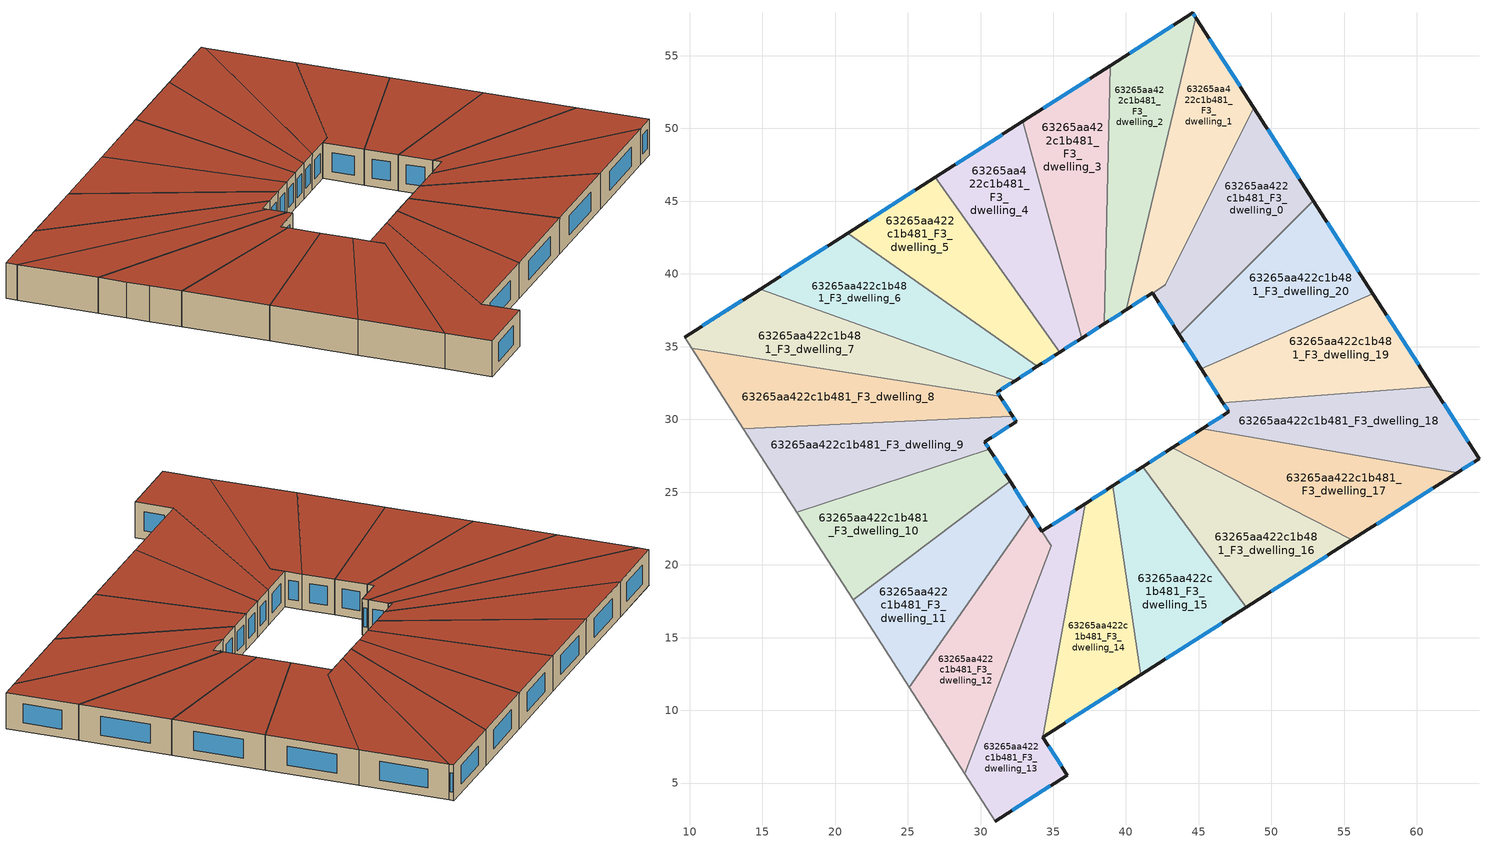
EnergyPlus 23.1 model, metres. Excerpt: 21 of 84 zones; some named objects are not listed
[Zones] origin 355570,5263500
63265aa422c1b481_F3_dwelling_0
 floor to 63265aa422c1b481_F2_dwelling_0 (EU_floor_Construction): 48.77,51.43 52.87,45.04 43.66,35.83 41.83,38.69 42.69,39.24 z9
 wall outside (EU_wall_Construction): 52.87,45.04 48.77,51.43 / 41.83,38.69 43.66,35.83 z9:12
 wall to 63265aa422c1b481_F3_dwelling_20 (EU_wall_Construction): 43.66,35.83 52.87,45.04 z9:12
 wall to 63265aa422c1b481_F3_dwelling_1 (EU_wall_Construction): 42.69,39.24 41.83,38.69 / 48.77,51.43 42.7,39.24 z9:12
 window (EU_Window_Construction): 51.91,46.54 49.73,49.93 / 42.26,38.02 43.23,36.5 z9.7:11.3
 roof outside (EU_roof_Construction): 52.87,45.04 48.77,51.43 42.69,39.24 41.83,38.69 43.66,35.83 z12
63265aa422c1b481_F3_dwelling_1
 floor to 63265aa422c1b481_F2_dwelling_1 (EU_floor_Construction): 44.81,57.61 48.77,51.43 42.69,39.24 40.02,37.53 z9
 wall outside (EU_wall_Construction): 48.77,51.43 44.81,57.61 / 40.02,37.53 41.83,38.69 z9:12
 wall to 63265aa422c1b481_F3_dwelling_2 (EU_wall_Construction): 44.81,57.61 40.02,37.53 z9:12
 window (EU_Window_Construction): 47.84,52.88 45.74,56.16 / 40.45,37.8 41.41,38.42 z9.7:11.3
 roof outside (EU_roof_Construction): 42.69,39.24 48.77,51.43 44.81,57.61 40.02,37.53 z12
63265aa422c1b481_F3_dwelling_10
 floor to 63265aa422c1b481_F2_dwelling_10 (EU_floor_Construction): 30.6,27.96 32.03,25.74 21.25,17.59 17.38,23.61 z9
 wall outside (EU_wall_Construction): 32.03,25.74 30.6,27.96 z9:12
 wall adiabatic (EU_wall_Construction): 17.38,23.61 21.25,17.59 z9:12
 wall to 63265aa422c1b481_F3_dwelling_9 (EU_wall_Construction): 30.6,27.96 17.38,23.61 z9:12
 wall to 63265aa422c1b481_F3_dwelling_11 (EU_wall_Construction): 21.25,17.59 32.03,25.74 z9:12
 window (EU_Window_Construction): 31.69,26.26 30.93,27.44 z9.7:11.3
 roof outside (EU_roof_Construction): 32.03,25.74 30.6,27.96 17.38,23.61 21.25,17.59 z12
63265aa422c1b481_F3_dwelling_11
 floor to 63265aa422c1b481_F2_dwelling_11 (EU_floor_Construction): 32.03,25.74 33.46,23.52 25.11,11.57 21.25,17.59 z9
 wall outside (EU_wall_Construction): 33.46,23.52 32.03,25.74 z9:12
 wall adiabatic (EU_wall_Construction): 21.25,17.59 25.11,11.57 z9:12
 wall to 63265aa422c1b481_F3_dwelling_12 (EU_wall_Construction): 25.11,11.57 33.46,23.52 z9:12
 window (EU_Window_Construction): 33.12,24.04 32.36,25.22 z9.7:11.3
 roof outside (EU_roof_Construction): 25.11,11.57 33.46,23.52 32.03,25.74 21.25,17.59 z12
63265aa422c1b481_F3_dwelling_12
 floor to 63265aa422c1b481_F2_dwelling_12 (EU_floor_Construction): 34.22,22.32 34.86,21.32 28.92,5.64 25.11,11.57 33.46,23.52 z9
 wall outside (EU_wall_Construction): 34.22,22.32 33.46,23.52 z9:12
 wall adiabatic (EU_wall_Construction): 25.11,11.57 28.92,5.64 z9:12
 wall to 63265aa422c1b481_F3_dwelling_13 (EU_wall_Construction): 28.92,5.64 34.86,21.32 34.22,22.32 z9:12
 window (EU_Window_Construction): 34.04,22.6 33.64,23.24 z9.7:11.3
 roof outside (EU_roof_Construction): 28.92,5.64 34.86,21.32 34.22,22.32 33.46,23.52 25.11,11.57 z12
63265aa422c1b481_F3_dwelling_13
 floor to 63265aa422c1b481_F2_dwelling_13 (EU_floor_Construction): 37.2,24.22 34.27,8.16 34.28,8.16 35.97,5.55 31.01,2.38 28.92,5.64 34.86,21.33 34.22,22.32 z9
 wall outside (EU_wall_Construction): 31.01,2.38 35.97,5.55 34.28,8.16 / 37.2,24.22 34.22,22.32 z9:12
 wall adiabatic (EU_wall_Construction): 28.92,5.64 31.01,2.38 z9:12
 wall to 63265aa422c1b481_F3_dwelling_14 (EU_wall_Construction): 34.27,8.16 37.2,24.22 / 34.27,8.16 34.28,8.17 z9:12
 window (EU_Window_Construction): 35.57,6.16 34.68,7.55 / 32.18,3.13 34.8,4.81 / 36.5,23.77 34.92,22.76 z9.7:11.3
 roof outside (EU_roof_Construction): 35.97,5.55 34.28,8.17 34.27,8.16 37.2,24.22 34.22,22.32 34.86,21.33 28.92,5.64 31.01,2.38 z12
63265aa422c1b481_F3_dwelling_14
 floor to 63265aa422c1b481_F2_dwelling_14 (EU_floor_Construction): 39.1,25.43 41.02,12.46 34.28,8.17 34.27,8.16 37.2,24.22 z9
 wall outside (EU_wall_Construction): 34.28,8.17 41.02,12.46 / 39.1,25.43 37.2,24.22 z9:12
 wall to 63265aa422c1b481_F3_dwelling_15 (EU_wall_Construction): 41.02,12.46 39.1,25.43 z9:12
 window (EU_Window_Construction): 35.86,9.17 39.43,11.45 / 38.65,25.14 37.64,24.5 z9.7:11.3
 roof outside (EU_roof_Construction): 41.02,12.46 39.1,25.43 37.2,24.22 34.27,8.16 34.28,8.17 z12
63265aa422c1b481_F3_dwelling_15
 floor to 63265aa422c1b481_F2_dwelling_15 (EU_floor_Construction): 41.14,26.73 48.27,17.09 41.02,12.46 39.1,25.43 z9
 wall outside (EU_wall_Construction): 41.14,26.73 39.1,25.43 / 41.02,12.46 48.27,17.09 z9:12
 wall to 63265aa422c1b481_F3_dwelling_16 (EU_wall_Construction): 48.27,17.09 41.14,26.73 z9:12
 window (EU_Window_Construction): 40.66,26.43 39.58,25.74 / 42.72,13.55 46.57,16 z9.7:11.3
 roof outside (EU_roof_Construction): 48.27,17.09 41.14,26.73 39.1,25.43 41.02,12.46 z12
63265aa422c1b481_F3_dwelling_16
 floor to 63265aa422c1b481_F2_dwelling_16 (EU_floor_Construction): 55.53,21.72 48.27,17.09 41.14,26.73 43.19,28.04 z9
 wall outside (EU_wall_Construction): 43.19,28.04 41.14,26.73 / 48.27,17.09 55.53,21.72 z9:12
 wall to 63265aa422c1b481_F3_dwelling_17 (EU_wall_Construction): 55.53,21.72 43.19,28.04 z9:12
 window (EU_Window_Construction): 42.71,27.73 41.62,27.04 / 49.97,18.17 53.82,20.63 z9.7:11.3
 roof outside (EU_roof_Construction): 55.53,21.72 43.19,28.04 41.14,26.73 48.27,17.09 z12
63265aa422c1b481_F3_dwelling_17
 floor to 63265aa422c1b481_F2_dwelling_17 (EU_floor_Construction): 62.78,26.34 55.53,21.72 43.19,28.04 45.23,29.34 z9
 wall outside (EU_wall_Construction): 45.23,29.34 43.19,28.04 / 55.53,21.72 62.78,26.34 z9:12
 wall to 63265aa422c1b481_F3_dwelling_18 (EU_wall_Construction): 62.78,26.34 45.23,29.34 z9:12
 window (EU_Window_Construction): 44.75,29.04 43.67,28.34 / 57.23,22.8 61.08,25.26 z9.7:11.3
 roof outside (EU_roof_Construction): 62.78,26.34 45.23,29.34 43.19,28.04 55.53,21.72 z12
63265aa422c1b481_F3_dwelling_18
 floor to 63265aa422c1b481_F2_dwelling_18 (EU_floor_Construction): 61.08,32.26 64.27,27.29 62.78,26.34 45.23,29.34 47.08,30.52 46.67,31.16 z9
 wall outside (EU_wall_Construction): 46.67,31.16 47.08,30.52 45.23,29.34 / 62.78,26.34 64.27,27.29 61.08,32.26 z9:12
 wall to 63265aa422c1b481_F3_dwelling_19 (EU_wall_Construction): 61.08,32.26 46.67,31.16 z9:12
 window (EU_Window_Construction): 46.64,30.24 45.67,29.62 / 46.76,31.01 46.98,30.67 / 63.52,28.46 61.83,31.09 / 63.13,26.57 63.92,27.07 z9.7:11.3
 roof outside (EU_roof_Construction): 64.27,27.29 61.08,32.26 46.67,31.16 47.08,30.52 45.23,29.34 62.78,26.34 z12
63265aa422c1b481_F3_dwelling_19
 floor to 63265aa422c1b481_F2_dwelling_19 (EU_floor_Construction): 56.97,38.65 61.08,32.26 46.67,31.16 45.17,33.5 z9
 wall outside (EU_wall_Construction): 45.17,33.5 46.67,31.16 / 61.08,32.26 56.97,38.65 z9:12
 wall to 63265aa422c1b481_F3_dwelling_20 (EU_wall_Construction): 56.97,38.65 45.17,33.5 z9:12
 window (EU_Window_Construction): 45.52,32.95 46.32,31.71 / 60.11,33.76 57.94,37.15 z9.7:11.3
 roof outside (EU_roof_Construction): 61.08,32.26 56.97,38.65 45.17,33.5 46.67,31.16 z12
63265aa422c1b481_F3_dwelling_2
 floor to 63265aa422c1b481_F2_dwelling_2 (EU_floor_Construction): 44.59,57.95 44.81,57.61 40.02,37.53 38.49,36.56 38.92,54.33 z9
 wall outside (EU_wall_Construction): 38.49,36.56 40.02,37.53 / 44.81,57.61 44.59,57.95 38.92,54.33 z9:12
 wall to 63265aa422c1b481_F3_dwelling_3 (EU_wall_Construction): 38.92,54.33 38.49,36.56 z9:12
 window (EU_Window_Construction): 38.85,36.79 39.66,37.3 / 43.26,57.1 40.25,55.18 / 44.76,57.69 44.64,57.87 z9.7:11.3
 roof outside (EU_roof_Construction): 40.02,37.53 44.81,57.61 44.59,57.95 38.92,54.33 38.49,36.56 z12
63265aa422c1b481_F3_dwelling_20
 floor to 63265aa422c1b481_F2_dwelling_20 (EU_floor_Construction): 52.87,45.04 56.97,38.65 45.17,33.5 43.66,35.83 z9
 wall outside (EU_wall_Construction): 43.66,35.83 45.17,33.5 / 56.97,38.65 52.87,45.04 z9:12
 window (EU_Window_Construction): 44.02,35.29 44.81,34.05 / 56.01,40.15 53.84,43.54 z9.7:11.3
 roof outside (EU_roof_Construction): 56.97,38.65 52.87,45.04 43.66,35.83 45.17,33.5 z12
63265aa422c1b481_F3_dwelling_3
 floor to 63265aa422c1b481_F2_dwelling_3 (EU_floor_Construction): 38.92,54.33 38.49,36.56 36.96,35.59 32.9,50.49 z9
 wall outside (EU_wall_Construction): 36.97,35.59 38.49,36.56 / 38.92,54.33 32.9,50.49 z9:12
 wall to 63265aa422c1b481_F3_dwelling_4 (EU_wall_Construction): 32.9,50.49 36.96,35.59 z9:12
 window (EU_Window_Construction): 37.32,35.81 38.13,36.33 / 37.5,53.42 34.31,51.39 z9.7:11.3
 roof outside (EU_roof_Construction): 38.49,36.56 38.92,54.33 32.9,50.49 36.97,35.59 z12
63265aa422c1b481_F3_dwelling_4
 floor to 63265aa422c1b481_F2_dwelling_4 (EU_floor_Construction): 32.9,50.49 36.96,35.59 35.44,34.61 26.88,46.64 z9
 wall outside (EU_wall_Construction): 35.44,34.61 36.97,35.59 / 32.9,50.49 26.88,46.64 z9:12
 wall to 63265aa422c1b481_F3_dwelling_5 (EU_wall_Construction): 26.88,46.64 35.44,34.61 z9:12
 window (EU_Window_Construction): 35.8,34.84 36.61,35.36 / 31.49,49.58 28.29,47.55 z9.7:11.3
 roof outside (EU_roof_Construction): 36.97,35.59 32.9,50.49 26.88,46.64 35.44,34.61 z12
63265aa422c1b481_F3_dwelling_5
 floor to 63265aa422c1b481_F2_dwelling_5 (EU_floor_Construction): 26.88,46.64 35.44,34.61 33.91,33.64 20.86,42.8 z9
 wall outside (EU_wall_Construction): 33.91,33.64 35.44,34.61 / 26.88,46.64 20.86,42.8 z9:12
 wall to 63265aa422c1b481_F3_dwelling_6 (EU_wall_Construction): 20.86,42.8 33.91,33.64 z9:12
 window (EU_Window_Construction): 34.27,33.87 35.08,34.38 / 25.47,45.74 22.28,43.7 z9.7:11.3
 roof outside (EU_roof_Construction): 35.44,34.61 26.88,46.64 20.86,42.8 33.91,33.64 z12
63265aa422c1b481_F3_dwelling_6
 floor to 63265aa422c1b481_F2_dwelling_6 (EU_floor_Construction): 33.91,33.64 32.38,32.66 14.84,38.96 20.86,42.8 z9
 wall outside (EU_wall_Construction): 32.38,32.66 33.91,33.64 / 20.86,42.8 14.84,38.96 z9:12
 wall to 63265aa422c1b481_F3_dwelling_7 (EU_wall_Construction): 14.84,38.96 32.38,32.66 z9:12
 window (EU_Window_Construction): 32.74,32.89 33.55,33.41 / 19.45,41.9 16.26,39.86 z9.7:11.3
 roof outside (EU_roof_Construction): 33.91,33.64 20.86,42.8 14.84,38.96 32.38,32.66 z12
63265aa422c1b481_F3_dwelling_7
 floor to 63265aa422c1b481_F2_dwelling_7 (EU_floor_Construction): 32.38,32.66 31.15,31.88 31.33,31.61 10.14,34.89 9.65,35.65 14.84,38.96 z9
 wall outside (EU_wall_Construction): 31.33,31.61 31.15,31.88 32.38,32.66 / 14.84,38.96 9.65,35.65 z9:12
 wall adiabatic (EU_wall_Construction): 9.65,35.65 10.14,34.89 z9:12
 wall to 63265aa422c1b481_F3_dwelling_8 (EU_wall_Construction): 10.14,34.89 31.33,31.61 z9:12
 window (EU_Window_Construction): 31.44,32.06 32.09,32.48 / 31.29,31.67 31.19,31.82 / 13.63,38.18 10.87,36.43 z9.7:11.3
 roof outside (EU_roof_Construction): 31.33,31.61 31.15,31.88 32.38,32.66 14.84,38.96 9.65,35.65 10.14,34.89 z12
63265aa422c1b481_F3_dwelling_8
 floor to 63265aa422c1b481_F2_dwelling_8 (EU_floor_Construction): 31.33,31.61 32.21,30.23 13.7,29.35 10.14,34.89 z9
 wall outside (EU_wall_Construction): 32.21,30.23 31.33,31.61 z9:12
 wall adiabatic (EU_wall_Construction): 10.14,34.89 13.71,29.35 z9:12
 wall to 63265aa422c1b481_F3_dwelling_9 (EU_wall_Construction): 13.7,29.35 32.21,30.23 z9:12
 window (EU_Window_Construction): 32,30.55 31.53,31.28 z9.7:11.3
 roof outside (EU_roof_Construction): 32.21,30.23 31.33,31.61 10.14,34.89 13.71,29.35 z12
63265aa422c1b481_F3_dwelling_9
 floor to 63265aa422c1b481_F2_dwelling_9 (EU_floor_Construction): 32.21,30.23 32.45,29.85 30.28,28.45 30.6,27.96 17.38,23.61 15.96,25.83 14.94,27.42 13.7,29.35 z9
 wall outside (EU_wall_Construction): 30.6,27.96 30.28,28.45 32.45,29.85 32.21,30.23 z9:12
 wall adiabatic (EU_wall_Construction): 13.71,29.35 14.94,27.42 15.96,25.83 17.38,23.61 z9:12
 window (EU_Window_Construction): 32.39,29.94 32.27,30.14 / 30.79,28.78 31.94,29.52 / 30.53,28.08 30.36,28.34 z9.7:11.3
 roof outside (EU_roof_Construction): 30.6,27.96 30.28,28.45 32.45,29.85 32.21,30.23 13.71,29.35 14.94,27.42 15.96,25.83 17.38,23.61 z12
[Building]
EU S2 Campaign: North Axis=0; Terrain=City; Solar Distribution=FullExterior
[Site:Location]
Budapest.Ferenc.Liszt.Intl.AP: Latitude=47.437; Longitude=19.256; Time Zone=1; Elevation=185
[SizingPeriod:WeatherFileDays]
AnnualSizingPeriod: Begin Month=1; Begin Day of Month=1; End Month=12; End Day of Month=31; Day of Week for Start Day=Monday; Use Weather File Daylight Saving Period=No; Use Weather File Rain and Snow Indicators=No
[MATERIAL]
EU_InternalMass_Material: Roughness=MediumRough; Thickness=0.1; Conductivity=1; Density=1800; Specific Heat=900; Thermal Absorptance=0.9; Solar Absorptance=0.7; Visible Absorptance=0.7
[MATERIAL:NOMASS] Roughness=MediumRough; Thermal Absorptance=0.9; Solar Absorptance=0.7; Visible Absorptance=0.7
Name | Thermal Resistance
EU_wall_NoMass | 0.832559
EU_roof_NoMass | 1.39638
EU_floor_NoMass | 0.872794
[WINDOWMATERIAL:SIMPLEGLAZINGSYSTEM]
EU_Window_SimpleGlazing: UFactor=2.79869; Solar Heat Gain Coefficient=0.75; Visible Transmittance=0.75
[CONSTRUCTION]
EU_wall_Construction: EU_wall_NoMass
EU_roof_Construction: EU_roof_NoMass
EU_floor_Construction: EU_floor_NoMass
EU_Window_Construction: EU_Window_SimpleGlazing
EU_InternalMass_Construction: EU_InternalMass_Material
[ZONE] Type=1; Multiplier=1; Ceiling Height=autocalculate; Floor Area=autocalculate; Part of Total Floor Area=Yes
Name | Volume
63265aa422c1b481_F3_dwelling_0 | 198.924
63265aa422c1b481_F3_dwelling_1 | 197.02
63265aa422c1b481_F3_dwelling_10 | 197.993
63265aa422c1b481_F3_dwelling_11; 63265aa422c1b481_F3_dwelling_2; 63265aa422c1b481_F3_dwelling_4 | 197.985
63265aa422c1b481_F3_dwelling_12 | 195.129
63265aa422c1b481_F3_dwelling_13 | 214.574
63265aa422c1b481_F3_dwelling_14 | 184.165
63265aa422c1b481_F3_dwelling_15 | 197.976
63265aa422c1b481_F3_dwelling_16 | 198.018
63265aa422c1b481_F3_dwelling_17 | 197.974
63265aa422c1b481_F3_dwelling_18 | 197.997
63265aa422c1b481_F3_dwelling_19 | 197.949
63265aa422c1b481_F3_dwelling_20 | 197.999
63265aa422c1b481_F3_dwelling_3 | 197.994
63265aa422c1b481_F3_dwelling_5 | 197.982
63265aa422c1b481_F3_dwelling_6 | 198.004
63265aa422c1b481_F3_dwelling_7 | 197.967
63265aa422c1b481_F3_dwelling_8 | 197.989
63265aa422c1b481_F3_dwelling_9 | 197.981
[INTERNALMASS] Construction=EU_InternalMass_Construction
Name | Zone or ZoneList | Surface Area
63265aa422c1b481_F3_dwelling_0_EU_InternalMass | 63265aa422c1b481_F3_dwelling_0 | 66.3074
63265aa422c1b481_F3_dwelling_1_EU_InternalMass | 63265aa422c1b481_F3_dwelling_1 | 65.6717
63265aa422c1b481_F3_dwelling_2_EU_InternalMass | 63265aa422c1b481_F3_dwelling_2 | 65.9951
63265aa422c1b481_F3_dwelling_3_EU_InternalMass | 63265aa422c1b481_F3_dwelling_3 | 65.9982
63265aa422c1b481_F3_dwelling_4_EU_InternalMass | 63265aa422c1b481_F3_dwelling_4 | 65.9948
63265aa422c1b481_F3_dwelling_5_EU_InternalMass | 63265aa422c1b481_F3_dwelling_5 | 65.994
63265aa422c1b481_F3_dwelling_6_EU_InternalMass | 63265aa422c1b481_F3_dwelling_6 | 66.0013
63265aa422c1b481_F3_dwelling_7_EU_InternalMass | 63265aa422c1b481_F3_dwelling_7 | 65.989
63265aa422c1b481_F3_dwelling_8_EU_InternalMass | 63265aa422c1b481_F3_dwelling_8 | 65.9962
63265aa422c1b481_F3_dwelling_9_EU_InternalMass | 63265aa422c1b481_F3_dwelling_9 | 65.994
63265aa422c1b481_F3_dwelling_10_EU_InternalMass | 63265aa422c1b481_F3_dwelling_10 | 65.9976
63265aa422c1b481_F3_dwelling_11_EU_InternalMass | 63265aa422c1b481_F3_dwelling_11 | 65.995
63265aa422c1b481_F3_dwelling_12_EU_InternalMass | 63265aa422c1b481_F3_dwelling_12 | 65.0457
63265aa422c1b481_F3_dwelling_13_EU_InternalMass | 63265aa422c1b481_F3_dwelling_13 | 71.5251
63265aa422c1b481_F3_dwelling_14_EU_InternalMass | 63265aa422c1b481_F3_dwelling_14 | 61.4068
63265aa422c1b481_F3_dwelling_15_EU_InternalMass | 63265aa422c1b481_F3_dwelling_15 | 65.992
63265aa422c1b481_F3_dwelling_16_EU_InternalMass | 63265aa422c1b481_F3_dwelling_16 | 66.0059
63265aa422c1b481_F3_dwelling_17_EU_InternalMass | 63265aa422c1b481_F3_dwelling_17 | 65.9913
63265aa422c1b481_F3_dwelling_18_EU_InternalMass | 63265aa422c1b481_F3_dwelling_18 | 65.999
63265aa422c1b481_F3_dwelling_19_EU_InternalMass | 63265aa422c1b481_F3_dwelling_19 | 65.9831
63265aa422c1b481_F3_dwelling_20_EU_InternalMass | 63265aa422c1b481_F3_dwelling_20 | 65.9996
[OTHEREQUIPMENT] Fuel Type=Electricity; Design Level Calculation Method=Watts/Area; Power per Zone Floor Area=1; Fraction Latent=0; Fraction Radiant=0; Fraction Lost=0; Carbon Dioxide Generation Rate=0; EndUse Subcategory=EU_Step8_InternalGains
Name | Zone or ZoneList or Space or SpaceList | Schedule
EU_Step8_InternalGain_63265aa422c1b481_F3_dwelling_0_f000 | 63265aa422c1b481_F3_dwelling_0 | EU_Step8_GainSchedule_63265aa422c1b481_F3_dwelling_0_f000
EU_Step8_InternalGain_63265aa422c1b481_F3_dwelling_1_f000 | 63265aa422c1b481_F3_dwelling_1 | EU_Step8_GainSchedule_63265aa422c1b481_F3_dwelling_1_f000
EU_Step8_InternalGain_63265aa422c1b481_F3_dwelling_2_f000 | 63265aa422c1b481_F3_dwelling_2 | EU_Step8_GainSchedule_63265aa422c1b481_F3_dwelling_2_f000
EU_Step8_InternalGain_63265aa422c1b481_F3_dwelling_3_f000 | 63265aa422c1b481_F3_dwelling_3 | EU_Step8_GainSchedule_63265aa422c1b481_F3_dwelling_3_f000
EU_Step8_InternalGain_63265aa422c1b481_F3_dwelling_4_f000 | 63265aa422c1b481_F3_dwelling_4 | EU_Step8_GainSchedule_63265aa422c1b481_F3_dwelling_4_f000
EU_Step8_InternalGain_63265aa422c1b481_F3_dwelling_5_f000 | 63265aa422c1b481_F3_dwelling_5 | EU_Step8_GainSchedule_63265aa422c1b481_F3_dwelling_5_f000
EU_Step8_InternalGain_63265aa422c1b481_F3_dwelling_6_f000 | 63265aa422c1b481_F3_dwelling_6 | EU_Step8_GainSchedule_63265aa422c1b481_F3_dwelling_6_f000
EU_Step8_InternalGain_63265aa422c1b481_F3_dwelling_7_f000 | 63265aa422c1b481_F3_dwelling_7 | EU_Step8_GainSchedule_63265aa422c1b481_F3_dwelling_7_f000
EU_Step8_InternalGain_63265aa422c1b481_F3_dwelling_8_f000 | 63265aa422c1b481_F3_dwelling_8 | EU_Step8_GainSchedule_63265aa422c1b481_F3_dwelling_8_f000
EU_Step8_InternalGain_63265aa422c1b481_F3_dwelling_9_f000 | 63265aa422c1b481_F3_dwelling_9 | EU_Step8_GainSchedule_63265aa422c1b481_F3_dwelling_9_f000
EU_Step8_InternalGain_63265aa422c1b481_F3_dwelling_10_f000 | 63265aa422c1b481_F3_dwelling_10 | EU_Step8_GainSchedule_63265aa422c1b481_F3_dwelling_10_f000
EU_Step8_InternalGain_63265aa422c1b481_F3_dwelling_11_f000 | 63265aa422c1b481_F3_dwelling_11 | EU_Step8_GainSchedule_63265aa422c1b481_F3_dwelling_11_f000
EU_Step8_InternalGain_63265aa422c1b481_F3_dwelling_12_f000 | 63265aa422c1b481_F3_dwelling_12 | EU_Step8_GainSchedule_63265aa422c1b481_F3_dwelling_12_f000
EU_Step8_InternalGain_63265aa422c1b481_F3_dwelling_13_f000 | 63265aa422c1b481_F3_dwelling_13 | EU_Step8_GainSchedule_63265aa422c1b481_F3_dwelling_13_f000
EU_Step8_InternalGain_63265aa422c1b481_F3_dwelling_14_f000 | 63265aa422c1b481_F3_dwelling_14 | EU_Step8_GainSchedule_63265aa422c1b481_F3_dwelling_14_f000
EU_Step8_InternalGain_63265aa422c1b481_F3_dwelling_15_f000 | 63265aa422c1b481_F3_dwelling_15 | EU_Step8_GainSchedule_63265aa422c1b481_F3_dwelling_15_f000
EU_Step8_InternalGain_63265aa422c1b481_F3_dwelling_16_f000 | 63265aa422c1b481_F3_dwelling_16 | EU_Step8_GainSchedule_63265aa422c1b481_F3_dwelling_16_f000
EU_Step8_InternalGain_63265aa422c1b481_F3_dwelling_17_f000 | 63265aa422c1b481_F3_dwelling_17 | EU_Step8_GainSchedule_63265aa422c1b481_F3_dwelling_17_f000
EU_Step8_InternalGain_63265aa422c1b481_F3_dwelling_18_f000 | 63265aa422c1b481_F3_dwelling_18 | EU_Step8_GainSchedule_63265aa422c1b481_F3_dwelling_18_f000
EU_Step8_InternalGain_63265aa422c1b481_F3_dwelling_19_f000 | 63265aa422c1b481_F3_dwelling_19 | EU_Step8_GainSchedule_63265aa422c1b481_F3_dwelling_19_f000
EU_Step8_InternalGain_63265aa422c1b481_F3_dwelling_20_f000 | 63265aa422c1b481_F3_dwelling_20 | EU_Step8_GainSchedule_63265aa422c1b481_F3_dwelling_20_f000
[ZONEVENTILATION:DESIGNFLOWRATE] Schedule=EU_AlwaysOn; Design Flow Rate Calculation Method=AirChanges/Hour; Air Changes per Hour=0.475469; Ventilation Type=Natural; Fan Pressure Rise=0; Fan Total Efficiency=1; Constant Term Coefficient=1; Temperature Term Coefficient=0; Velocity Term Coefficient=0; Velocity Squared Term Coefficient=0; Minimum Indoor Temperature=-100; Maximum Indoor Temperature=100; Delta Temperature=-100; Minimum Outdoor Temperature=-100; Maximum Outdoor Temperature=100; Maximum Wind Speed=40
Name | Zone or ZoneList or Space or SpaceList
EU_ConstantAir_63265aa422c1b481_F3_dwelling_0 | 63265aa422c1b481_F3_dwelling_0
EU_ConstantAir_63265aa422c1b481_F3_dwelling_1 | 63265aa422c1b481_F3_dwelling_1
EU_ConstantAir_63265aa422c1b481_F3_dwelling_2 | 63265aa422c1b481_F3_dwelling_2
EU_ConstantAir_63265aa422c1b481_F3_dwelling_3 | 63265aa422c1b481_F3_dwelling_3
EU_ConstantAir_63265aa422c1b481_F3_dwelling_4 | 63265aa422c1b481_F3_dwelling_4
EU_ConstantAir_63265aa422c1b481_F3_dwelling_5 | 63265aa422c1b481_F3_dwelling_5
EU_ConstantAir_63265aa422c1b481_F3_dwelling_6 | 63265aa422c1b481_F3_dwelling_6
EU_ConstantAir_63265aa422c1b481_F3_dwelling_7 | 63265aa422c1b481_F3_dwelling_7
EU_ConstantAir_63265aa422c1b481_F3_dwelling_8 | 63265aa422c1b481_F3_dwelling_8
EU_ConstantAir_63265aa422c1b481_F3_dwelling_9 | 63265aa422c1b481_F3_dwelling_9
EU_ConstantAir_63265aa422c1b481_F3_dwelling_10 | 63265aa422c1b481_F3_dwelling_10
EU_ConstantAir_63265aa422c1b481_F3_dwelling_11 | 63265aa422c1b481_F3_dwelling_11
EU_ConstantAir_63265aa422c1b481_F3_dwelling_12 | 63265aa422c1b481_F3_dwelling_12
EU_ConstantAir_63265aa422c1b481_F3_dwelling_13 | 63265aa422c1b481_F3_dwelling_13
EU_ConstantAir_63265aa422c1b481_F3_dwelling_14 | 63265aa422c1b481_F3_dwelling_14
EU_ConstantAir_63265aa422c1b481_F3_dwelling_15 | 63265aa422c1b481_F3_dwelling_15
EU_ConstantAir_63265aa422c1b481_F3_dwelling_16 | 63265aa422c1b481_F3_dwelling_16
EU_ConstantAir_63265aa422c1b481_F3_dwelling_17 | 63265aa422c1b481_F3_dwelling_17
EU_ConstantAir_63265aa422c1b481_F3_dwelling_18 | 63265aa422c1b481_F3_dwelling_18
EU_ConstantAir_63265aa422c1b481_F3_dwelling_19 | 63265aa422c1b481_F3_dwelling_19
EU_ConstantAir_63265aa422c1b481_F3_dwelling_20 | 63265aa422c1b481_F3_dwelling_20
[HVACTEMPLATE:ZONE:IDEALLOADSAIRSYSTEM] System Availability Schedule=EU_AlwaysOn; Maximum Heating Supply Air Temperature=50; Minimum Cooling Supply Air Temperature=13; Maximum Heating Supply Air Humidity Ratio=0.0156; Minimum Cooling Supply Air Humidity Ratio=0.0077; Heating Limit=NoLimit; Cooling Limit=NoLimit; Heating Availability Schedule=EU_AlwaysOn; Cooling Availability Schedule=EU_CoolingOff; Dehumidification Control Type=ConstantSensibleHeatRatio; Cooling Sensible Heat Ratio=0.7; Dehumidification Setpoint=60; Humidification Control Type=None; Humidification Setpoint=30; Outdoor Air Method=None; Outdoor Air Flow Rate per Person=0.00944; Outdoor Air Flow Rate per Zone Floor Area=0; Outdoor Air Flow Rate per Zone=0; Demand Controlled Ventilation Type=None; Outdoor Air Economizer Type=NoEconomizer; Heat Recovery Type=None; Sensible Heat Recovery Effectiveness=0.7; Latent Heat Recovery Effectiveness=0.65
Name | Template Thermostat
63265aa422c1b481_F3_dwelling_0 | EU_HeatOnly_63265aa422c1b481_F3_dwelling_0
63265aa422c1b481_F3_dwelling_1 | EU_HeatOnly_63265aa422c1b481_F3_dwelling_1
63265aa422c1b481_F3_dwelling_2 | EU_HeatOnly_63265aa422c1b481_F3_dwelling_2
63265aa422c1b481_F3_dwelling_3 | EU_HeatOnly_63265aa422c1b481_F3_dwelling_3
63265aa422c1b481_F3_dwelling_4 | EU_HeatOnly_63265aa422c1b481_F3_dwelling_4
63265aa422c1b481_F3_dwelling_5 | EU_HeatOnly_63265aa422c1b481_F3_dwelling_5
63265aa422c1b481_F3_dwelling_6 | EU_HeatOnly_63265aa422c1b481_F3_dwelling_6
63265aa422c1b481_F3_dwelling_7 | EU_HeatOnly_63265aa422c1b481_F3_dwelling_7
63265aa422c1b481_F3_dwelling_8 | EU_HeatOnly_63265aa422c1b481_F3_dwelling_8
63265aa422c1b481_F3_dwelling_9 | EU_HeatOnly_63265aa422c1b481_F3_dwelling_9
63265aa422c1b481_F3_dwelling_10 | EU_HeatOnly_63265aa422c1b481_F3_dwelling_10
63265aa422c1b481_F3_dwelling_11 | EU_HeatOnly_63265aa422c1b481_F3_dwelling_11
63265aa422c1b481_F3_dwelling_12 | EU_HeatOnly_63265aa422c1b481_F3_dwelling_12
63265aa422c1b481_F3_dwelling_13 | EU_HeatOnly_63265aa422c1b481_F3_dwelling_13
63265aa422c1b481_F3_dwelling_14 | EU_HeatOnly_63265aa422c1b481_F3_dwelling_14
63265aa422c1b481_F3_dwelling_15 | EU_HeatOnly_63265aa422c1b481_F3_dwelling_15
63265aa422c1b481_F3_dwelling_16 | EU_HeatOnly_63265aa422c1b481_F3_dwelling_16
63265aa422c1b481_F3_dwelling_17 | EU_HeatOnly_63265aa422c1b481_F3_dwelling_17
63265aa422c1b481_F3_dwelling_18 | EU_HeatOnly_63265aa422c1b481_F3_dwelling_18
63265aa422c1b481_F3_dwelling_19 | EU_HeatOnly_63265aa422c1b481_F3_dwelling_19
63265aa422c1b481_F3_dwelling_20 | EU_HeatOnly_63265aa422c1b481_F3_dwelling_20
[SIZING:ZONE] Zone Cooling Design Supply Air Temperature Input Method=SupplyAirTemperature; Zone Cooling Design Supply Air Temperature=13; Zone Heating Design Supply Air Temperature Input Method=SupplyAirTemperature; Zone Heating Design Supply Air Temperature=50; Zone Cooling Design Supply Air Humidity Ratio=0.008; Zone Heating Design Supply Air Humidity Ratio=0.008; Cooling Design Air Flow Method=DesignDay; Cooling Design Air Flow Rate=0; Cooling Minimum Air Flow per Zone Floor Area=0.000762; Cooling Minimum Air Flow=0; Cooling Minimum Air Flow Fraction=0.2; Heating Design Air Flow Method=DesignDay; Heating Design Air Flow Rate=0; Heating Maximum Air Flow per Zone Floor Area=0.002032; Heating Maximum Air Flow=0.141576; Heating Maximum Air Flow Fraction=0.3; Account for Dedicated Outdoor Air System=No; Dedicated Outdoor Air System Control Strategy=NeutralSupplyAir; Dedicated Outdoor Air Low Setpoint Temperature for Design=autosize; Dedicated Outdoor Air High Setpoint Temperature for Design=autosize; Zone Load Sizing Method=Sensible Load Only No Latent Load; Zone Latent Cooling Design Supply Air Humidity Ratio Input Method=HumidityRatioDifference; Zone Cooling Design Supply Air Humidity Ratio Difference=0.005; Zone Latent Heating Design Supply Air Humidity Ratio Input Method=HumidityRatioDifference; Zone Humidification Design Supply Air Humidity Ratio Difference=0.005
63265aa422c1b481_F3_dwelling_0; 63265aa422c1b481_F3_dwelling_1; 63265aa422c1b481_F3_dwelling_2; 63265aa422c1b481_F3_dwelling_3; 63265aa422c1b481_F3_dwelling_4; 63265aa422c1b481_F3_dwelling_5; 63265aa422c1b481_F3_dwelling_6; 63265aa422c1b481_F3_dwelling_7; 63265aa422c1b481_F3_dwelling_8; 63265aa422c1b481_F3_dwelling_9; 63265aa422c1b481_F3_dwelling_10; 63265aa422c1b481_F3_dwelling_11; 63265aa422c1b481_F3_dwelling_12; 63265aa422c1b481_F3_dwelling_13; 63265aa422c1b481_F3_dwelling_14; 63265aa422c1b481_F3_dwelling_15; 63265aa422c1b481_F3_dwelling_16; 63265aa422c1b481_F3_dwelling_17; 63265aa422c1b481_F3_dwelling_18; 63265aa422c1b481_F3_dwelling_19; 63265aa422c1b481_F3_dwelling_20
[SCHEDULE:CONSTANT]
Name | Hourly Value
EU_AlwaysOn | 1
EU_CoolingOff | 0
[SCHEDULE:FILE] Column Number=1; Rows to Skip at Top=0; Number of Hours of Data=8760; Column Separator=Comma; Interpolate to Timestep=No; Minutes per Item=60; Adjust Schedule for Daylight Savings=Yes
Name | File
EU_Step8_GainSchedule_63265aa422c1b481_F3_dwelling_0_f000 | ../../schedules/63265aa422c1b481/63265aa422c1b481_F3_dwelling_0_f000_gain.csv
EU_Step8_GainSchedule_63265aa422c1b481_F3_dwelling_1_f000 | ../../schedules/63265aa422c1b481/63265aa422c1b481_F3_dwelling_1_f000_gain.csv
EU_Step8_GainSchedule_63265aa422c1b481_F3_dwelling_2_f000 | ../../schedules/63265aa422c1b481/63265aa422c1b481_F3_dwelling_2_f000_gain.csv
EU_Step8_GainSchedule_63265aa422c1b481_F3_dwelling_3_f000 | ../../schedules/63265aa422c1b481/63265aa422c1b481_F3_dwelling_3_f000_gain.csv
EU_Step8_GainSchedule_63265aa422c1b481_F3_dwelling_4_f000 | ../../schedules/63265aa422c1b481/63265aa422c1b481_F3_dwelling_4_f000_gain.csv
EU_Step8_GainSchedule_63265aa422c1b481_F3_dwelling_5_f000 | ../../schedules/63265aa422c1b481/63265aa422c1b481_F3_dwelling_5_f000_gain.csv
EU_Step8_GainSchedule_63265aa422c1b481_F3_dwelling_6_f000 | ../../schedules/63265aa422c1b481/63265aa422c1b481_F3_dwelling_6_f000_gain.csv
EU_Step8_GainSchedule_63265aa422c1b481_F3_dwelling_7_f000 | ../../schedules/63265aa422c1b481/63265aa422c1b481_F3_dwelling_7_f000_gain.csv
EU_Step8_GainSchedule_63265aa422c1b481_F3_dwelling_8_f000 | ../../schedules/63265aa422c1b481/63265aa422c1b481_F3_dwelling_8_f000_gain.csv
EU_Step8_GainSchedule_63265aa422c1b481_F3_dwelling_9_f000 | ../../schedules/63265aa422c1b481/63265aa422c1b481_F3_dwelling_9_f000_gain.csv
EU_Step8_GainSchedule_63265aa422c1b481_F3_dwelling_10_f000 | ../../schedules/63265aa422c1b481/63265aa422c1b481_F3_dwelling_10_f000_gain.csv
EU_Step8_GainSchedule_63265aa422c1b481_F3_dwelling_11_f000 | ../../schedules/63265aa422c1b481/63265aa422c1b481_F3_dwelling_11_f000_gain.csv
EU_Step8_GainSchedule_63265aa422c1b481_F3_dwelling_12_f000 | ../../schedules/63265aa422c1b481/63265aa422c1b481_F3_dwelling_12_f000_gain.csv
EU_Step8_GainSchedule_63265aa422c1b481_F3_dwelling_13_f000 | ../../schedules/63265aa422c1b481/63265aa422c1b481_F3_dwelling_13_f000_gain.csv
EU_Step8_GainSchedule_63265aa422c1b481_F3_dwelling_14_f000 | ../../schedules/63265aa422c1b481/63265aa422c1b481_F3_dwelling_14_f000_gain.csv
EU_Step8_GainSchedule_63265aa422c1b481_F3_dwelling_15_f000 | ../../schedules/63265aa422c1b481/63265aa422c1b481_F3_dwelling_15_f000_gain.csv
EU_Step8_GainSchedule_63265aa422c1b481_F3_dwelling_16_f000 | ../../schedules/63265aa422c1b481/63265aa422c1b481_F3_dwelling_16_f000_gain.csv
EU_Step8_GainSchedule_63265aa422c1b481_F3_dwelling_17_f000 | ../../schedules/63265aa422c1b481/63265aa422c1b481_F3_dwelling_17_f000_gain.csv
EU_Step8_GainSchedule_63265aa422c1b481_F3_dwelling_18_f000 | ../../schedules/63265aa422c1b481/63265aa422c1b481_F3_dwelling_18_f000_gain.csv
EU_Step8_GainSchedule_63265aa422c1b481_F3_dwelling_19_f000 | ../../schedules/63265aa422c1b481/63265aa422c1b481_F3_dwelling_19_f000_gain.csv
EU_Step8_GainSchedule_63265aa422c1b481_F3_dwelling_20_f000 | ../../schedules/63265aa422c1b481/63265aa422c1b481_F3_dwelling_20_f000_gain.csv
